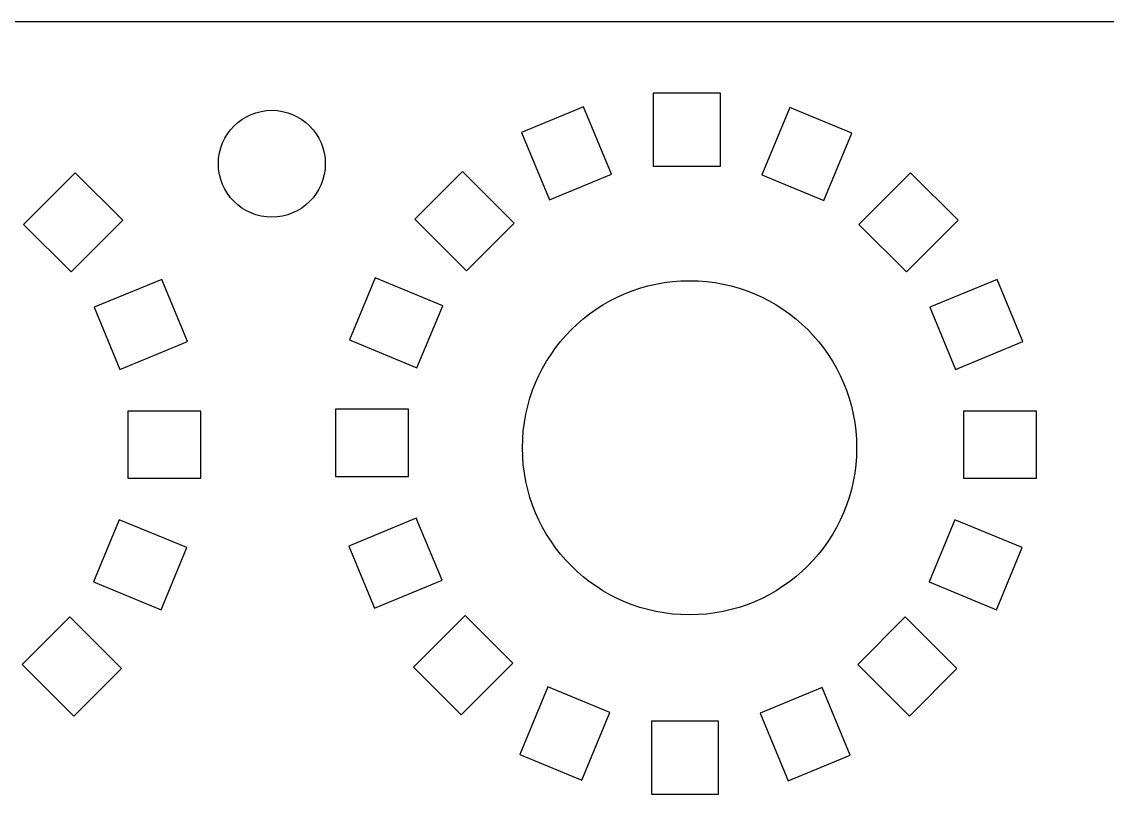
# Model space of a CAD drawing. Header units: millimetres. Extents: x -59 to 70, y -22 to 29.
# Drawn here: x -26.79 to 5.69, y 5.39 to 28.51 of the extents above; entities that cross this region are included whole.
import ezdxf

# ---------------------------------------------------------------- set-up
doc = ezdxf.new("R2010")
doc.units = ezdxf.units.MM
doc.layers.add('Cut001', color=7, linetype='CONTINUOUS')

msp = doc.modelspace()

# ---------------------------------------------------------------- linework, layer by layer
at = {"layer": 'Cut001'}
for p, q in [((69.94, 28.51, 13.91), (-58.56, 28.51, 13.91)), ((69.94, 28.51, 14.91), (-58.56, 28.51, 14.91)), ((69.94, 28.51, 13.91), (-58.56, 28.51, 13.91)), ((69.94, 28.51, 14.91), (-58.56, 28.51, 14.91)), ((-5.88795, 26.3693, 13.91), (-7.9004, 26.3693, 13.91)), ((-7.9004, 26.3693, 13.91), (-7.9004, 24.1831, 13.91)), ((-5.88795, 26.3693, 14.91), (-7.9004, 26.3693, 14.91)), ((-7.9004, 26.3693, 14.91), (-7.9004, 24.1831, 14.91)), ((-5.88795, 26.3693, 13.91), (-7.9004, 26.3693, 13.91)), ((-5.88795, 26.3693, 14.91), (-7.9004, 26.3693, 14.91)), ((-7.9004, 26.3693, 13.91), (-7.9004, 26.3693, 14.91)), ((-7.9004, 26.3693, 13.91), (-7.9004, 24.1831, 13.91)), ((-7.9004, 26.3693, 13.91), (-7.9004, 26.3693, 14.91)), ((-7.9004, 26.3693, 14.91), (-7.9004, 24.1831, 14.91)), ((-5.88795, 24.1831, 13.91), (-5.88795, 26.3693, 13.91)), ((-5.88795, 24.1831, 14.91), (-5.88795, 26.3693, 14.91)), ((-5.88795, 24.1831, 13.91), (-5.88795, 26.3693, 13.91)), ((-5.88795, 24.1831, 14.91), (-5.88795, 26.3693, 14.91)), ((-5.88795, 26.3693, 13.91), (-5.88795, 26.3693, 14.91)), ((-5.88795, 26.3693, 13.91), (-5.88795, 26.3693, 14.91)), ((-9.98059, 25.9659, 13.91), (-11.8399, 25.1958, 13.91)), ((-9.98059, 25.9659, 14.91), (-11.8399, 25.1958, 14.91)), ((-9.98059, 25.9659, 13.91), (-11.8399, 25.1958, 13.91)), ((-9.98059, 25.9659, 14.91), (-11.8399, 25.1958, 14.91)), ((-9.14395, 23.9461, 13.91), (-9.98059, 25.9659, 13.91)), ((-9.14395, 23.9461, 14.91), (-9.98059, 25.9659, 14.91)), ((-9.14395, 23.9461, 13.91), (-9.98059, 25.9659, 13.91)), ((-9.14395, 23.9461, 14.91), (-9.98059, 25.9659, 14.91)), ((-9.98059, 25.9659, 13.91), (-9.98059, 25.9659, 14.91)), ((-9.98059, 25.9659, 13.91), (-9.98059, 25.9659, 14.91)), ((-3.81171, 25.946, 13.91), (-4.64835, 23.9262, 13.91)), ((-3.81171, 25.946, 14.91), (-4.64835, 23.9262, 14.91)), ((-3.81171, 25.946, 13.91), (-4.64835, 23.9262, 13.91)), ((-3.81171, 25.946, 14.91), (-4.64835, 23.9262, 14.91)), ((-1.95244, 25.1759, 13.91), (-3.81171, 25.946, 13.91)), ((-1.95244, 25.1759, 14.91), (-3.81171, 25.946, 14.91)), ((-1.95244, 25.1759, 13.91), (-3.81171, 25.946, 13.91)), ((-1.95244, 25.1759, 14.91), (-3.81171, 25.946, 14.91)), ((-3.81171, 25.946, 13.91), (-3.81171, 25.946, 14.91)), ((-3.81171, 25.946, 13.91), (-3.81171, 25.946, 14.91)), ((-11.8399, 25.1958, 13.91), (-11.0032, 23.1759, 13.91)), ((-11.8399, 25.1958, 14.91), (-11.0032, 23.1759, 14.91)), ((-11.8399, 25.1958, 13.91), (-11.8399, 25.1958, 14.91)), ((-11.8399, 25.1958, 13.91), (-11.0032, 23.1759, 13.91)), ((-11.8399, 25.1958, 13.91), (-11.8399, 25.1958, 14.91)), ((-11.8399, 25.1958, 14.91), (-11.0032, 23.1759, 14.91)), ((-2.78909, 23.156, 13.91), (-1.95244, 25.1759, 13.91)), ((-2.78909, 23.156, 14.91), (-1.95244, 25.1759, 14.91)), ((-2.78909, 23.156, 13.91), (-1.95244, 25.1759, 13.91)), ((-2.78909, 23.156, 14.91), (-1.95244, 25.1759, 14.91)), ((-1.95244, 25.1759, 13.91), (-1.95244, 25.1759, 14.91)), ((-1.95244, 25.1759, 13.91), (-1.95244, 25.1759, 14.91)), ((-17.71, 24.26, 13.91), (-17.71, 24.26, 14.91)), ((-17.71, 24.26, 13.91), (-17.71, 24.26, 14.91)), ((-7.9004, 24.1831, 13.91), (-5.88795, 24.1831, 13.91)), ((-7.9004, 24.1831, 14.91), (-5.88795, 24.1831, 14.91)), ((-7.9004, 24.1831, 13.91), (-5.88795, 24.1831, 13.91)), ((-7.9004, 24.1831, 13.91), (-7.9004, 24.1831, 14.91)), ((-7.9004, 24.1831, 14.91), (-5.88795, 24.1831, 14.91)), ((-7.9004, 24.1831, 13.91), (-7.9004, 24.1831, 14.91)), ((-5.88795, 24.1831, 13.91), (-5.88795, 24.1831, 14.91)), ((-5.88795, 24.1831, 13.91), (-5.88795, 24.1831, 14.91)), ((-25.1963, 23.9902, 13.91), (-26.7422, 22.4443, 13.91)), ((-25.1963, 23.9902, 14.91), (-26.7422, 22.4443, 14.91)), ((-25.1963, 23.9902, 13.91), (-26.7422, 22.4443, 13.91)), ((-25.1963, 23.9902, 14.91), (-26.7422, 22.4443, 14.91)), ((-23.7732, 22.5672, 13.91), (-25.1963, 23.9902, 13.91)), ((-23.7732, 22.5672, 14.91), (-25.1963, 23.9902, 14.91)), ((-23.7732, 22.5672, 13.91), (-25.1963, 23.9902, 13.91)), ((-23.7732, 22.5672, 14.91), (-25.1963, 23.9902, 14.91)), ((-25.1963, 23.9902, 13.91), (-25.1963, 23.9902, 14.91)), ((-25.1963, 23.9902, 13.91), (-25.1963, 23.9902, 14.91)), ((-13.6073, 24.027, 13.91), (-15.0303, 22.604, 13.91)), ((-13.6073, 24.027, 14.91), (-15.0303, 22.604, 14.91)), ((-13.6073, 24.027, 13.91), (-15.0303, 22.604, 13.91)), ((-13.6073, 24.027, 14.91), (-15.0303, 22.604, 14.91)), ((-12.0614, 22.4811, 13.91), (-13.6073, 24.027, 13.91)), ((-12.0614, 22.4811, 14.91), (-13.6073, 24.027, 14.91)), ((-12.0614, 22.4811, 13.91), (-13.6073, 24.027, 13.91)), ((-12.0614, 22.4811, 14.91), (-13.6073, 24.027, 14.91)), ((-13.6073, 24.027, 13.91), (-13.6073, 24.027, 14.91)), ((-13.6073, 24.027, 13.91), (-13.6073, 24.027, 14.91)), ((-11.0032, 23.1759, 13.91), (-9.14395, 23.9461, 13.91)), ((-11.0032, 23.1759, 14.91), (-9.14395, 23.9461, 14.91)), ((-11.0032, 23.1759, 13.91), (-9.14395, 23.9461, 13.91)), ((-11.0032, 23.1759, 14.91), (-9.14395, 23.9461, 14.91)), ((-9.14395, 23.9461, 13.91), (-9.14395, 23.9461, 14.91)), ((-9.14395, 23.9461, 13.91), (-9.14395, 23.9461, 14.91)), ((-4.64835, 23.9262, 13.91), (-2.78909, 23.156, 13.91)), ((-4.64835, 23.9262, 14.91), (-2.78909, 23.156, 14.91)), ((-4.64835, 23.9262, 13.91), (-2.78909, 23.156, 13.91)), ((-4.64835, 23.9262, 13.91), (-4.64835, 23.9262, 14.91)), ((-4.64835, 23.9262, 14.91), (-2.78909, 23.156, 14.91)), ((-4.64835, 23.9262, 13.91), (-4.64835, 23.9262, 14.91)), ((-0.196251, 23.9902, 13.91), (-1.74217, 22.4443, 13.91)), ((-0.196251, 23.9902, 14.91), (-1.74217, 22.4443, 14.91)), ((-0.196251, 23.9902, 13.91), (-1.74217, 22.4443, 13.91)), ((-0.196251, 23.9902, 14.91), (-1.74217, 22.4443, 14.91)), ((1.22677, 22.5672, 13.91), (-0.196251, 23.9902, 13.91)), ((1.22677, 22.5672, 14.91), (-0.196251, 23.9902, 14.91)), ((1.22677, 22.5672, 13.91), (-0.196251, 23.9902, 13.91)), ((1.22677, 22.5672, 14.91), (-0.196251, 23.9902, 14.91)), ((-0.196251, 23.9902, 13.91), (-0.196251, 23.9902, 14.91)), ((-0.196251, 23.9902, 13.91), (-0.196251, 23.9902, 14.91)), ((-11.0032, 23.1759, 13.91), (-11.0032, 23.1759, 14.91)), ((-11.0032, 23.1759, 13.91), (-11.0032, 23.1759, 14.91)), ((-2.78909, 23.156, 13.91), (-2.78909, 23.156, 14.91)), ((-2.78909, 23.156, 13.91), (-2.78909, 23.156, 14.91)), ((-26.7422, 22.4443, 13.91), (-25.3191, 21.0213, 13.91)), ((-26.7422, 22.4443, 14.91), (-25.3191, 21.0213, 14.91)), ((-26.7422, 22.4443, 13.91), (-25.3191, 21.0213, 13.91)), ((-26.7422, 22.4443, 13.91), (-26.7422, 22.4443, 14.91)), ((-26.7422, 22.4443, 14.91), (-25.3191, 21.0213, 14.91)), ((-26.7422, 22.4443, 13.91), (-26.7422, 22.4443, 14.91)), ((-25.3191, 21.0213, 13.91), (-23.7732, 22.5672, 13.91)), ((-25.3191, 21.0213, 14.91), (-23.7732, 22.5672, 14.91)), ((-25.3191, 21.0213, 13.91), (-23.7732, 22.5672, 13.91)), ((-25.3191, 21.0213, 14.91), (-23.7732, 22.5672, 14.91)), ((-23.7732, 22.5672, 13.91), (-23.7732, 22.5672, 14.91)), ((-23.7732, 22.5672, 13.91), (-23.7732, 22.5672, 14.91)), ((-15.0303, 22.604, 13.91), (-13.4844, 21.0581, 13.91)), ((-15.0303, 22.604, 14.91), (-13.4844, 21.0581, 14.91)), ((-15.0303, 22.604, 13.91), (-15.0303, 22.604, 14.91)), ((-15.0303, 22.604, 13.91), (-13.4844, 21.0581, 13.91)), ((-15.0303, 22.604, 13.91), (-15.0303, 22.604, 14.91)), ((-15.0303, 22.604, 14.91), (-13.4844, 21.0581, 14.91)), ((-13.4844, 21.0581, 13.91), (-12.0614, 22.4811, 13.91)), ((-13.4844, 21.0581, 14.91), (-12.0614, 22.4811, 14.91)), ((-13.4844, 21.0581, 13.91), (-12.0614, 22.4811, 13.91)), ((-13.4844, 21.0581, 14.91), (-12.0614, 22.4811, 14.91)), ((-12.0614, 22.4811, 13.91), (-12.0614, 22.4811, 14.91)), ((-12.0614, 22.4811, 13.91), (-12.0614, 22.4811, 14.91)), ((-1.74217, 22.4443, 13.91), (-0.31915, 21.0213, 13.91)), ((-1.74217, 22.4443, 14.91), (-0.31915, 21.0213, 14.91)), ((-1.74217, 22.4443, 13.91), (-0.31915, 21.0213, 13.91)), ((-1.74217, 22.4443, 13.91), (-1.74217, 22.4443, 14.91)), ((-1.74217, 22.4443, 14.91), (-0.31915, 21.0213, 14.91)), ((-1.74217, 22.4443, 13.91), (-1.74217, 22.4443, 14.91)), ((-0.31915, 21.0213, 13.91), (1.22677, 22.5672, 13.91)), ((-0.31915, 21.0213, 14.91), (1.22677, 22.5672, 14.91)), ((-0.31915, 21.0213, 13.91), (1.22677, 22.5672, 13.91)), ((-0.31915, 21.0213, 14.91), (1.22677, 22.5672, 14.91)), ((1.22677, 22.5672, 13.91), (1.22677, 22.5672, 14.91)), ((1.22677, 22.5672, 13.91), (1.22677, 22.5672, 14.91)), ((-25.3191, 21.0213, 13.91), (-25.3191, 21.0213, 14.91)), ((-25.3191, 21.0213, 13.91), (-25.3191, 21.0213, 14.91)), ((-22.6045, 20.7997, 13.91), (-24.6243, 19.9631, 13.91)), ((-22.6045, 20.7997, 14.91), (-24.6243, 19.9631, 14.91)), ((-22.6045, 20.7997, 13.91), (-24.6243, 19.9631, 13.91)), ((-22.6045, 20.7997, 14.91), (-24.6243, 19.9631, 14.91)), ((-21.8343, 18.9405, 13.91), (-22.6045, 20.7997, 13.91)), ((-21.8343, 18.9405, 14.91), (-22.6045, 20.7997, 14.91)), ((-21.8343, 18.9405, 13.91), (-22.6045, 20.7997, 13.91)), ((-21.8343, 18.9405, 14.91), (-22.6045, 20.7997, 14.91)), ((-22.6045, 20.7997, 13.91), (-22.6045, 20.7997, 14.91)), ((-22.6045, 20.7997, 13.91), (-22.6045, 20.7997, 14.91)), ((-16.216, 20.8478, 13.91), (-16.9861, 18.9885, 13.91)), ((-16.216, 20.8478, 14.91), (-16.9861, 18.9885, 14.91)), ((-16.216, 20.8478, 13.91), (-16.9861, 18.9885, 13.91)), ((-16.216, 20.8478, 14.91), (-16.9861, 18.9885, 14.91)), ((-14.1962, 20.0111, 13.91), (-16.216, 20.8478, 13.91)), ((-14.1962, 20.0111, 14.91), (-16.216, 20.8478, 14.91)), ((-14.1962, 20.0111, 13.91), (-16.216, 20.8478, 13.91)), ((-14.1962, 20.0111, 14.91), (-16.216, 20.8478, 14.91)), ((-16.216, 20.8478, 13.91), (-16.216, 20.8478, 14.91)), ((-16.216, 20.8478, 13.91), (-16.216, 20.8478, 14.91)), ((-13.4844, 21.0581, 13.91), (-13.4844, 21.0581, 14.91)), ((-13.4844, 21.0581, 13.91), (-13.4844, 21.0581, 14.91)), ((-0.31915, 21.0213, 13.91), (-0.31915, 21.0213, 14.91)), ((-0.31915, 21.0213, 13.91), (-0.31915, 21.0213, 14.91)), ((2.39555, 20.7997, 13.91), (0.375709, 19.9631, 13.91)), ((2.39555, 20.7997, 14.91), (0.375709, 19.9631, 14.91)), ((2.39555, 20.7997, 13.91), (0.375709, 19.9631, 13.91)), ((2.39555, 20.7997, 14.91), (0.375709, 19.9631, 14.91)), ((3.16568, 18.9405, 13.91), (2.39555, 20.7997, 13.91)), ((3.16568, 18.9405, 14.91), (2.39555, 20.7997, 14.91)), ((3.16568, 18.9405, 13.91), (2.39555, 20.7997, 13.91)), ((3.16568, 18.9405, 14.91), (2.39555, 20.7997, 14.91)), ((2.39555, 20.7997, 13.91), (2.39555, 20.7997, 14.91)), ((2.39555, 20.7997, 13.91), (2.39555, 20.7997, 14.91)), ((-24.6243, 19.9631, 13.91), (-23.8542, 18.1038, 13.91)), ((-24.6243, 19.9631, 14.91), (-23.8542, 18.1038, 14.91)), ((-24.6243, 19.9631, 13.91), (-23.8542, 18.1038, 13.91)), ((-24.6243, 19.9631, 13.91), (-24.6243, 19.9631, 14.91)), ((-24.6243, 19.9631, 14.91), (-23.8542, 18.1038, 14.91)), ((-24.6243, 19.9631, 13.91), (-24.6243, 19.9631, 14.91)), ((-14.9663, 18.1519, 13.91), (-14.1962, 20.0111, 13.91)), ((-14.9663, 18.1519, 14.91), (-14.1962, 20.0111, 14.91)), ((-14.9663, 18.1519, 13.91), (-14.1962, 20.0111, 13.91)), ((-14.9663, 18.1519, 14.91), (-14.1962, 20.0111, 14.91)), ((-14.1962, 20.0111, 13.91), (-14.1962, 20.0111, 14.91)), ((-14.1962, 20.0111, 13.91), (-14.1962, 20.0111, 14.91)), ((0.375709, 19.9631, 13.91), (1.14584, 18.1038, 13.91)), ((0.375709, 19.9631, 14.91), (1.14584, 18.1038, 14.91)), ((0.375709, 19.9631, 13.91), (1.14584, 18.1038, 13.91)), ((0.375709, 19.9631, 13.91), (0.375709, 19.9631, 14.91)), ((0.375709, 19.9631, 14.91), (1.14584, 18.1038, 14.91)), ((0.375709, 19.9631, 13.91), (0.375709, 19.9631, 14.91)), ((-23.8542, 18.1038, 13.91), (-21.8343, 18.9405, 13.91)), ((-23.8542, 18.1038, 14.91), (-21.8343, 18.9405, 14.91)), ((-23.8542, 18.1038, 13.91), (-21.8343, 18.9405, 13.91)), ((-23.8542, 18.1038, 14.91), (-21.8343, 18.9405, 14.91)), ((-21.8343, 18.9405, 13.91), (-21.8343, 18.9405, 14.91)), ((-21.8343, 18.9405, 13.91), (-21.8343, 18.9405, 14.91)), ((-16.9861, 18.9885, 13.91), (-14.9663, 18.1519, 13.91)), ((-16.9861, 18.9885, 14.91), (-14.9663, 18.1519, 14.91)), ((-16.9861, 18.9885, 13.91), (-16.9861, 18.9885, 14.91)), ((-16.9861, 18.9885, 13.91), (-14.9663, 18.1519, 13.91)), ((-16.9861, 18.9885, 13.91), (-16.9861, 18.9885, 14.91)), ((-16.9861, 18.9885, 14.91), (-14.9663, 18.1519, 14.91)), ((1.14584, 18.1038, 13.91), (3.16568, 18.9405, 13.91)), ((1.14584, 18.1038, 14.91), (3.16568, 18.9405, 14.91)), ((1.14584, 18.1038, 13.91), (3.16568, 18.9405, 13.91)), ((1.14584, 18.1038, 14.91), (3.16568, 18.9405, 14.91)), ((3.16568, 18.9405, 13.91), (3.16568, 18.9405, 14.91)), ((3.16568, 18.9405, 13.91), (3.16568, 18.9405, 14.91)), ((-23.8542, 18.1038, 13.91), (-23.8542, 18.1038, 14.91)), ((-23.8542, 18.1038, 13.91), (-23.8542, 18.1038, 14.91)), ((-14.9663, 18.1519, 13.91), (-14.9663, 18.1519, 14.91)), ((-14.9663, 18.1519, 13.91), (-14.9663, 18.1519, 14.91)), ((1.14584, 18.1038, 13.91), (1.14584, 18.1038, 14.91)), ((1.14584, 18.1038, 13.91), (1.14584, 18.1038, 14.91)), ((-15.2232, 16.9123, 13.91), (-17.4095, 16.9123, 13.91)), ((-17.4095, 16.9123, 13.91), (-17.4095, 14.8998, 13.91)), ((-15.2232, 16.9123, 14.91), (-17.4095, 16.9123, 14.91)), ((-17.4095, 16.9123, 14.91), (-17.4095, 14.8998, 14.91)), ((-15.2232, 16.9123, 13.91), (-17.4095, 16.9123, 13.91)), ((-15.2232, 16.9123, 14.91), (-17.4095, 16.9123, 14.91)), ((-17.4095, 16.9123, 13.91), (-17.4095, 16.9123, 14.91)), ((-17.4095, 16.9123, 13.91), (-17.4095, 14.8998, 13.91)), ((-17.4095, 16.9123, 13.91), (-17.4095, 16.9123, 14.91)), ((-17.4095, 16.9123, 14.91), (-17.4095, 14.8998, 14.91)), ((-15.2232, 14.8998, 13.91), (-15.2232, 16.9123, 13.91)), ((-15.2232, 14.8998, 14.91), (-15.2232, 16.9123, 14.91)), ((-15.2232, 14.8998, 13.91), (-15.2232, 16.9123, 13.91)), ((-15.2232, 14.8998, 14.91), (-15.2232, 16.9123, 14.91)), ((-15.2232, 16.9123, 13.91), (-15.2232, 16.9123, 14.91)), ((-15.2232, 16.9123, 13.91), (-15.2232, 16.9123, 14.91)), ((-23.6171, 16.8603, 13.91), (-23.6171, 14.8478, 13.91)), ((-21.4309, 16.8603, 13.91), (-23.6171, 16.8603, 13.91)), ((-23.6171, 16.8603, 14.91), (-23.6171, 14.8478, 14.91)), ((-21.4309, 16.8603, 14.91), (-23.6171, 16.8603, 14.91)), ((-23.6171, 16.8603, 13.91), (-23.6171, 14.8478, 13.91)), ((-23.6171, 16.8603, 13.91), (-23.6171, 16.8603, 14.91)), ((-23.6171, 16.8603, 14.91), (-23.6171, 14.8478, 14.91)), ((-21.4309, 16.8603, 13.91), (-23.6171, 16.8603, 13.91)), ((-21.4309, 16.8603, 14.91), (-23.6171, 16.8603, 14.91)), ((-23.6171, 16.8603, 13.91), (-23.6171, 16.8603, 14.91)), ((-21.4309, 14.8478, 13.91), (-21.4309, 16.8603, 13.91)), ((-21.4309, 14.8478, 14.91), (-21.4309, 16.8603, 14.91)), ((-21.4309, 14.8478, 13.91), (-21.4309, 16.8603, 13.91)), ((-21.4309, 14.8478, 14.91), (-21.4309, 16.8603, 14.91)), ((-21.4309, 16.8603, 13.91), (-21.4309, 16.8603, 14.91)), ((-21.4309, 16.8603, 13.91), (-21.4309, 16.8603, 14.91)), ((1.38285, 16.8603, 13.91), (1.38285, 14.8478, 13.91)), ((3.56911, 16.8603, 13.91), (1.38285, 16.8603, 13.91)), ((1.38285, 16.8603, 14.91), (1.38285, 14.8478, 14.91)), ((3.56911, 16.8603, 14.91), (1.38285, 16.8603, 14.91)), ((1.38285, 16.8603, 13.91), (1.38285, 14.8478, 13.91)), ((1.38285, 16.8603, 13.91), (1.38285, 16.8603, 14.91)), ((1.38285, 16.8603, 14.91), (1.38285, 14.8478, 14.91)), ((3.56911, 16.8603, 13.91), (1.38285, 16.8603, 13.91)), ((3.56911, 16.8603, 14.91), (1.38285, 16.8603, 14.91)), ((1.38285, 16.8603, 13.91), (1.38285, 16.8603, 14.91)), ((3.56911, 14.8478, 13.91), (3.56911, 16.8603, 13.91)), ((3.56911, 14.8478, 14.91), (3.56911, 16.8603, 14.91)), ((3.56911, 14.8478, 13.91), (3.56911, 16.8603, 13.91)), ((3.56911, 14.8478, 14.91), (3.56911, 16.8603, 14.91)), ((3.56911, 16.8603, 13.91), (3.56911, 16.8603, 14.91)), ((3.56911, 16.8603, 13.91), (3.56911, 16.8603, 14.91)), ((-1.81, 15.76, 13.91), (-1.81, 15.76, 14.91)), ((-1.81, 15.76, 13.91), (-1.81, 15.76, 14.91)), ((-23.6171, 14.8478, 13.91), (-21.4309, 14.8478, 13.91)), ((-23.6171, 14.8478, 14.91), (-21.4309, 14.8478, 14.91)), ((-23.6171, 14.8478, 13.91), (-23.6171, 14.8478, 14.91)), ((-23.6171, 14.8478, 13.91), (-21.4309, 14.8478, 13.91)), ((-23.6171, 14.8478, 13.91), (-23.6171, 14.8478, 14.91)), ((-23.6171, 14.8478, 14.91), (-21.4309, 14.8478, 14.91)), ((-21.4309, 14.8478, 13.91), (-21.4309, 14.8478, 14.91)), ((-21.4309, 14.8478, 13.91), (-21.4309, 14.8478, 14.91)), ((-17.4095, 14.8998, 13.91), (-15.2232, 14.8998, 13.91)), ((-17.4095, 14.8998, 14.91), (-15.2232, 14.8998, 14.91)), ((-17.4095, 14.8998, 13.91), (-17.4095, 14.8998, 14.91)), ((-17.4095, 14.8998, 13.91), (-15.2232, 14.8998, 13.91)), ((-17.4095, 14.8998, 13.91), (-17.4095, 14.8998, 14.91)), ((-17.4095, 14.8998, 14.91), (-15.2232, 14.8998, 14.91)), ((-15.2232, 14.8998, 13.91), (-15.2232, 14.8998, 14.91)), ((-15.2232, 14.8998, 13.91), (-15.2232, 14.8998, 14.91)), ((1.38285, 14.8478, 13.91), (3.56911, 14.8478, 13.91)), ((1.38285, 14.8478, 14.91), (3.56911, 14.8478, 14.91)), ((1.38285, 14.8478, 13.91), (1.38285, 14.8478, 14.91)), ((1.38285, 14.8478, 13.91), (3.56911, 14.8478, 13.91)), ((1.38285, 14.8478, 13.91), (1.38285, 14.8478, 14.91)), ((1.38285, 14.8478, 14.91), (3.56911, 14.8478, 14.91)), ((3.56911, 14.8478, 13.91), (3.56911, 14.8478, 14.91)), ((3.56911, 14.8478, 13.91), (3.56911, 14.8478, 14.91)), ((-14.9862, 13.6563, 13.91), (-17.006, 12.8196, 13.91)), ((-14.9862, 13.6563, 14.91), (-17.006, 12.8196, 14.91)), ((-14.9862, 13.6563, 13.91), (-17.006, 12.8196, 13.91)), ((-14.9862, 13.6563, 14.91), (-17.006, 12.8196, 14.91)), ((-14.2161, 11.797, 13.91), (-14.9862, 13.6563, 13.91)), ((-14.2161, 11.797, 14.91), (-14.9862, 13.6563, 14.91)), ((-14.2161, 11.797, 13.91), (-14.9862, 13.6563, 13.91)), ((-14.2161, 11.797, 14.91), (-14.9862, 13.6563, 14.91)), ((-14.9862, 13.6563, 13.91), (-14.9862, 13.6563, 14.91)), ((-14.9862, 13.6563, 13.91), (-14.9862, 13.6563, 14.91)), ((-23.8741, 13.6082, 13.91), (-24.6442, 11.749, 13.91)), ((-23.8741, 13.6082, 14.91), (-24.6442, 11.749, 14.91)), ((-23.8741, 13.6082, 13.91), (-24.6442, 11.749, 13.91)), ((-23.8741, 13.6082, 14.91), (-24.6442, 11.749, 14.91)), ((-21.8542, 12.7716, 13.91), (-23.8741, 13.6082, 13.91)), ((-21.8542, 12.7716, 14.91), (-23.8741, 13.6082, 14.91)), ((-23.8741, 13.6082, 13.91), (-23.8741, 13.6082, 14.91)), ((-21.8542, 12.7716, 13.91), (-23.8741, 13.6082, 13.91)), ((-21.8542, 12.7716, 14.91), (-23.8741, 13.6082, 14.91)), ((-23.8741, 13.6082, 13.91), (-23.8741, 13.6082, 14.91)), ((1.12594, 13.6082, 13.91), (0.355806, 11.749, 13.91)), ((1.12594, 13.6082, 14.91), (0.355806, 11.749, 14.91)), ((1.12594, 13.6082, 13.91), (0.355806, 11.749, 13.91)), ((1.12594, 13.6082, 14.91), (0.355806, 11.749, 14.91)), ((3.14577, 12.7716, 13.91), (1.12594, 13.6082, 13.91)), ((3.14577, 12.7716, 14.91), (1.12594, 13.6082, 14.91)), ((1.12594, 13.6082, 13.91), (1.12594, 13.6082, 14.91)), ((3.14577, 12.7716, 13.91), (1.12594, 13.6082, 13.91)), ((3.14577, 12.7716, 14.91), (1.12594, 13.6082, 14.91)), ((1.12594, 13.6082, 13.91), (1.12594, 13.6082, 14.91)), ((-22.6244, 10.9123, 13.91), (-21.8542, 12.7716, 13.91)), ((-22.6244, 10.9123, 14.91), (-21.8542, 12.7716, 14.91)), ((-22.6244, 10.9123, 13.91), (-21.8542, 12.7716, 13.91)), ((-22.6244, 10.9123, 14.91), (-21.8542, 12.7716, 14.91)), ((-21.8542, 12.7716, 13.91), (-21.8542, 12.7716, 14.91)), ((-21.8542, 12.7716, 13.91), (-21.8542, 12.7716, 14.91)), ((-17.006, 12.8196, 13.91), (-16.2359, 10.9604, 13.91)), ((-17.006, 12.8196, 14.91), (-16.2359, 10.9604, 14.91)), ((-17.006, 12.8196, 13.91), (-17.006, 12.8196, 14.91)), ((-17.006, 12.8196, 13.91), (-16.2359, 10.9604, 13.91)), ((-17.006, 12.8196, 13.91), (-17.006, 12.8196, 14.91)), ((-17.006, 12.8196, 14.91), (-16.2359, 10.9604, 14.91)), ((2.37564, 10.9123, 13.91), (3.14577, 12.7716, 13.91)), ((2.37564, 10.9123, 14.91), (3.14577, 12.7716, 14.91)), ((2.37564, 10.9123, 13.91), (3.14577, 12.7716, 13.91)), ((2.37564, 10.9123, 14.91), (3.14577, 12.7716, 14.91)), ((3.14577, 12.7716, 13.91), (3.14577, 12.7716, 14.91)), ((3.14577, 12.7716, 13.91), (3.14577, 12.7716, 14.91)), ((-24.6442, 11.749, 13.91), (-22.6244, 10.9123, 13.91)), ((-24.6442, 11.749, 14.91), (-22.6244, 10.9123, 14.91)), ((-24.6442, 11.749, 13.91), (-24.6442, 11.749, 14.91)), ((-24.6442, 11.749, 13.91), (-22.6244, 10.9123, 13.91)), ((-24.6442, 11.749, 13.91), (-24.6442, 11.749, 14.91)), ((-24.6442, 11.749, 14.91), (-22.6244, 10.9123, 14.91)), ((-16.2359, 10.9604, 13.91), (-14.2161, 11.797, 13.91)), ((-16.2359, 10.9604, 14.91), (-14.2161, 11.797, 14.91)), ((-16.2359, 10.9604, 13.91), (-14.2161, 11.797, 13.91)), ((-16.2359, 10.9604, 14.91), (-14.2161, 11.797, 14.91)), ((-14.2161, 11.797, 13.91), (-14.2161, 11.797, 14.91)), ((-14.2161, 11.797, 13.91), (-14.2161, 11.797, 14.91)), ((0.355806, 11.749, 13.91), (2.37564, 10.9123, 13.91)), ((0.355806, 11.749, 14.91), (2.37564, 10.9123, 14.91)), ((0.355806, 11.749, 13.91), (0.355806, 11.749, 14.91)), ((0.355806, 11.749, 13.91), (2.37564, 10.9123, 13.91)), ((0.355806, 11.749, 13.91), (0.355806, 11.749, 14.91)), ((0.355806, 11.749, 14.91), (2.37564, 10.9123, 14.91)), ((-22.6244, 10.9123, 13.91), (-22.6244, 10.9123, 14.91)), ((-22.6244, 10.9123, 13.91), (-22.6244, 10.9123, 14.91)), ((-16.2359, 10.9604, 13.91), (-16.2359, 10.9604, 14.91)), ((-16.2359, 10.9604, 13.91), (-16.2359, 10.9604, 14.91)), ((-13.5212, 10.7388, 13.91), (-15.0671, 9.1929, 13.91)), ((-13.5212, 10.7388, 14.91), (-15.0671, 9.1929, 14.91)), ((-13.5212, 10.7388, 13.91), (-15.0671, 9.1929, 13.91)), ((-13.5212, 10.7388, 14.91), (-15.0671, 9.1929, 14.91)), ((-12.0982, 9.3158, 13.91), (-13.5212, 10.7388, 13.91)), ((-12.0982, 9.3158, 14.91), (-13.5212, 10.7388, 14.91)), ((-12.0982, 9.3158, 13.91), (-13.5212, 10.7388, 13.91)), ((-12.0982, 9.3158, 14.91), (-13.5212, 10.7388, 14.91)), ((-13.5212, 10.7388, 13.91), (-13.5212, 10.7388, 14.91)), ((-13.5212, 10.7388, 13.91), (-13.5212, 10.7388, 14.91)), ((2.37564, 10.9123, 13.91), (2.37564, 10.9123, 14.91)), ((2.37564, 10.9123, 13.91), (2.37564, 10.9123, 14.91)), ((-25.3559, 10.702, 13.91), (-26.7789, 9.27902, 13.91)), ((-25.3559, 10.702, 14.91), (-26.7789, 9.27902, 14.91)), ((-25.3559, 10.702, 13.91), (-26.7789, 9.27902, 13.91)), ((-25.3559, 10.702, 14.91), (-26.7789, 9.27902, 14.91)), ((-23.81, 9.15612, 13.91), (-25.3559, 10.702, 13.91)), ((-23.81, 9.15612, 14.91), (-25.3559, 10.702, 14.91)), ((-25.3559, 10.702, 13.91), (-25.3559, 10.702, 14.91)), ((-23.81, 9.15612, 13.91), (-25.3559, 10.702, 13.91)), ((-23.81, 9.15612, 14.91), (-25.3559, 10.702, 14.91)), ((-25.3559, 10.702, 13.91), (-25.3559, 10.702, 14.91)), ((-0.355927, 10.702, 13.91), (-1.77894, 9.27902, 13.91)), ((-0.355927, 10.702, 14.91), (-1.77894, 9.27902, 14.91)), ((-0.355927, 10.702, 13.91), (-1.77894, 9.27902, 13.91)), ((-0.355927, 10.702, 14.91), (-1.77894, 9.27902, 14.91)), ((1.18999, 9.15612, 13.91), (-0.355927, 10.702, 13.91)), ((1.18999, 9.15612, 14.91), (-0.355927, 10.702, 14.91)), ((-0.355927, 10.702, 13.91), (-0.355927, 10.702, 14.91)), ((1.18999, 9.15612, 13.91), (-0.355927, 10.702, 13.91)), ((1.18999, 9.15612, 14.91), (-0.355927, 10.702, 14.91)), ((-0.355927, 10.702, 13.91), (-0.355927, 10.702, 14.91)), ((-26.7789, 9.27902, 13.91), (-25.233, 7.7331, 13.91)), ((-26.7789, 9.27902, 14.91), (-25.233, 7.7331, 14.91)), ((-26.7789, 9.27902, 13.91), (-26.7789, 9.27902, 14.91)), ((-26.7789, 9.27902, 13.91), (-25.233, 7.7331, 13.91)), ((-26.7789, 9.27902, 13.91), (-26.7789, 9.27902, 14.91)), ((-26.7789, 9.27902, 14.91), (-25.233, 7.7331, 14.91)), ((-25.233, 7.7331, 13.91), (-23.81, 9.15612, 13.91)), ((-25.233, 7.7331, 14.91), (-23.81, 9.15612, 14.91)), ((-25.233, 7.7331, 13.91), (-23.81, 9.15612, 13.91)), ((-25.233, 7.7331, 14.91), (-23.81, 9.15612, 14.91)), ((-23.81, 9.15612, 13.91), (-23.81, 9.15612, 14.91)), ((-23.81, 9.15612, 13.91), (-23.81, 9.15612, 14.91)), ((-15.0671, 9.1929, 13.91), (-13.6441, 7.76988, 13.91)), ((-15.0671, 9.1929, 14.91), (-13.6441, 7.76988, 14.91)), ((-15.0671, 9.1929, 13.91), (-15.0671, 9.1929, 14.91)), ((-15.0671, 9.1929, 13.91), (-13.6441, 7.76988, 13.91)), ((-15.0671, 9.1929, 13.91), (-15.0671, 9.1929, 14.91)), ((-15.0671, 9.1929, 14.91), (-13.6441, 7.76988, 14.91)), ((-13.6441, 7.76988, 13.91), (-12.0982, 9.3158, 13.91)), ((-13.6441, 7.76988, 14.91), (-12.0982, 9.3158, 14.91)), ((-13.6441, 7.76988, 13.91), (-12.0982, 9.3158, 13.91)), ((-13.6441, 7.76988, 14.91), (-12.0982, 9.3158, 14.91)), ((-12.0982, 9.3158, 13.91), (-12.0982, 9.3158, 14.91)), ((-12.0982, 9.3158, 13.91), (-12.0982, 9.3158, 14.91)), ((-1.77894, 9.27902, 13.91), (-0.233028, 7.7331, 13.91)), ((-1.77894, 9.27902, 14.91), (-0.233028, 7.7331, 14.91)), ((-1.77894, 9.27902, 13.91), (-1.77894, 9.27902, 14.91)), ((-1.77894, 9.27902, 13.91), (-0.233028, 7.7331, 13.91)), ((-1.77894, 9.27902, 13.91), (-1.77894, 9.27902, 14.91)), ((-1.77894, 9.27902, 14.91), (-0.233028, 7.7331, 14.91)), ((-0.233028, 7.7331, 13.91), (1.18999, 9.15612, 13.91)), ((-0.233028, 7.7331, 14.91), (1.18999, 9.15612, 14.91)), ((-0.233028, 7.7331, 13.91), (1.18999, 9.15612, 13.91)), ((-0.233028, 7.7331, 14.91), (1.18999, 9.15612, 14.91)), ((1.18999, 9.15612, 13.91), (1.18999, 9.15612, 14.91)), ((1.18999, 9.15612, 13.91), (1.18999, 9.15612, 14.91)), ((-11.0513, 8.60406, 13.91), (-11.8879, 6.58423, 13.91)), ((-11.0513, 8.60406, 14.91), (-11.8879, 6.58423, 14.91)), ((-11.0513, 8.60406, 13.91), (-11.8879, 6.58423, 13.91)), ((-11.0513, 8.60406, 14.91), (-11.8879, 6.58423, 14.91)), ((-9.192, 7.83393, 13.91), (-11.0513, 8.60406, 13.91)), ((-9.192, 7.83393, 14.91), (-11.0513, 8.60406, 14.91)), ((-9.192, 7.83393, 13.91), (-11.0513, 8.60406, 13.91)), ((-9.192, 7.83393, 14.91), (-11.0513, 8.60406, 14.91)), ((-11.0513, 8.60406, 13.91), (-11.0513, 8.60406, 14.91)), ((-11.0513, 8.60406, 13.91), (-11.0513, 8.60406, 14.91)), ((-2.83714, 8.58416, 13.91), (-4.6964, 7.81403, 13.91)), ((-2.83714, 8.58416, 14.91), (-4.6964, 7.81403, 14.91)), ((-2.83714, 8.58416, 13.91), (-4.6964, 7.81403, 13.91)), ((-2.83714, 8.58416, 14.91), (-4.6964, 7.81403, 14.91)), ((-2.00049, 6.56432, 13.91), (-2.83714, 8.58416, 13.91)), ((-2.00049, 6.56432, 14.91), (-2.83714, 8.58416, 14.91)), ((-2.83714, 8.58416, 13.91), (-2.83714, 8.58416, 14.91)), ((-2.00049, 6.56432, 13.91), (-2.83714, 8.58416, 13.91)), ((-2.00049, 6.56432, 14.91), (-2.83714, 8.58416, 14.91)), ((-2.83714, 8.58416, 13.91), (-2.83714, 8.58416, 14.91)), ((-10.0286, 5.8141, 13.91), (-9.192, 7.83393, 13.91)), ((-10.0286, 5.8141, 14.91), (-9.192, 7.83393, 14.91)), ((-10.0286, 5.8141, 13.91), (-9.192, 7.83393, 13.91)), ((-10.0286, 5.8141, 14.91), (-9.192, 7.83393, 14.91)), ((-9.192, 7.83393, 13.91), (-9.192, 7.83393, 14.91)), ((-9.192, 7.83393, 13.91), (-9.192, 7.83393, 14.91)), ((-4.6964, 7.81403, 13.91), (-3.85976, 5.79419, 13.91)), ((-4.6964, 7.81403, 14.91), (-3.85976, 5.79419, 14.91)), ((-4.6964, 7.81403, 13.91), (-4.6964, 7.81403, 14.91)), ((-4.6964, 7.81403, 13.91), (-3.85976, 5.79419, 13.91)), ((-4.6964, 7.81403, 13.91), (-4.6964, 7.81403, 14.91)), ((-4.6964, 7.81403, 14.91), (-3.85976, 5.79419, 14.91)), ((-25.233, 7.7331, 13.91), (-25.233, 7.7331, 14.91)), ((-25.233, 7.7331, 13.91), (-25.233, 7.7331, 14.91)), ((-13.6441, 7.76988, 13.91), (-13.6441, 7.76988, 14.91)), ((-13.6441, 7.76988, 13.91), (-13.6441, 7.76988, 14.91)), ((-5.93996, 7.57702, 13.91), (-7.95241, 7.57702, 13.91)), ((-7.95241, 7.57702, 13.91), (-7.95241, 5.39076, 13.91)), ((-5.93996, 7.57702, 14.91), (-7.95241, 7.57702, 14.91)), ((-7.95241, 7.57702, 14.91), (-7.95241, 5.39076, 14.91)), ((-5.93996, 7.57702, 13.91), (-7.95241, 7.57702, 13.91)), ((-5.93996, 7.57702, 14.91), (-7.95241, 7.57702, 14.91)), ((-7.95241, 7.57702, 13.91), (-7.95241, 7.57702, 14.91)), ((-7.95241, 7.57702, 13.91), (-7.95241, 5.39076, 13.91)), ((-7.95241, 7.57702, 13.91), (-7.95241, 7.57702, 14.91)), ((-7.95241, 7.57702, 14.91), (-7.95241, 5.39076, 14.91)), ((-5.93996, 5.39076, 13.91), (-5.93996, 7.57702, 13.91)), ((-5.93996, 5.39076, 14.91), (-5.93996, 7.57702, 14.91)), ((-5.93996, 7.57702, 13.91), (-5.93996, 7.57702, 14.91)), ((-5.93996, 5.39076, 13.91), (-5.93996, 7.57702, 13.91)), ((-5.93996, 5.39076, 14.91), (-5.93996, 7.57702, 14.91)), ((-5.93996, 7.57702, 13.91), (-5.93996, 7.57702, 14.91)), ((-0.233028, 7.7331, 13.91), (-0.233028, 7.7331, 14.91)), ((-0.233028, 7.7331, 13.91), (-0.233028, 7.7331, 14.91)), ((-11.8879, 6.58423, 13.91), (-10.0286, 5.8141, 13.91)), ((-11.8879, 6.58423, 14.91), (-10.0286, 5.8141, 14.91)), ((-11.8879, 6.58423, 13.91), (-11.8879, 6.58423, 14.91)), ((-11.8879, 6.58423, 13.91), (-10.0286, 5.8141, 13.91)), ((-11.8879, 6.58423, 13.91), (-11.8879, 6.58423, 14.91)), ((-11.8879, 6.58423, 14.91), (-10.0286, 5.8141, 14.91)), ((-3.85976, 5.79419, 13.91), (-2.00049, 6.56432, 13.91)), ((-3.85976, 5.79419, 14.91), (-2.00049, 6.56432, 14.91)), ((-3.85976, 5.79419, 13.91), (-2.00049, 6.56432, 13.91)), ((-3.85976, 5.79419, 14.91), (-2.00049, 6.56432, 14.91)), ((-2.00049, 6.56432, 13.91), (-2.00049, 6.56432, 14.91)), ((-2.00049, 6.56432, 13.91), (-2.00049, 6.56432, 14.91)), ((-10.0286, 5.8141, 13.91), (-10.0286, 5.8141, 14.91)), ((-10.0286, 5.8141, 13.91), (-10.0286, 5.8141, 14.91)), ((-3.85976, 5.79419, 13.91), (-3.85976, 5.79419, 14.91)), ((-3.85976, 5.79419, 13.91), (-3.85976, 5.79419, 14.91)), ((-7.95241, 5.39076, 13.91), (-5.93996, 5.39076, 13.91)), ((-7.95241, 5.39076, 14.91), (-5.93996, 5.39076, 14.91)), ((-7.95241, 5.39076, 13.91), (-7.95241, 5.39076, 14.91)), ((-7.95241, 5.39076, 13.91), (-5.93996, 5.39076, 13.91)), ((-7.95241, 5.39076, 13.91), (-7.95241, 5.39076, 14.91)), ((-7.95241, 5.39076, 14.91), (-5.93996, 5.39076, 14.91)), ((-5.93996, 5.39076, 13.91), (-5.93996, 5.39076, 14.91)), ((-5.93996, 5.39076, 13.91), (-5.93996, 5.39076, 14.91))]:
    msp.add_line(p, q, dxfattribs=at)
for centre, radius in [((-19.31, 24.26), 1.6), ((-19.31, 24.26), 1.6), ((-19.31, 24.26), 1.6), ((-19.31, 24.26), 1.6), ((-6.81, 15.76), 5), ((-6.81, 15.76), 5), ((-6.81, 15.76), 5), ((-6.81, 15.76), 5)]:
    msp.add_circle(centre, radius, dxfattribs=at)

doc.saveas('drawing.dxf')
